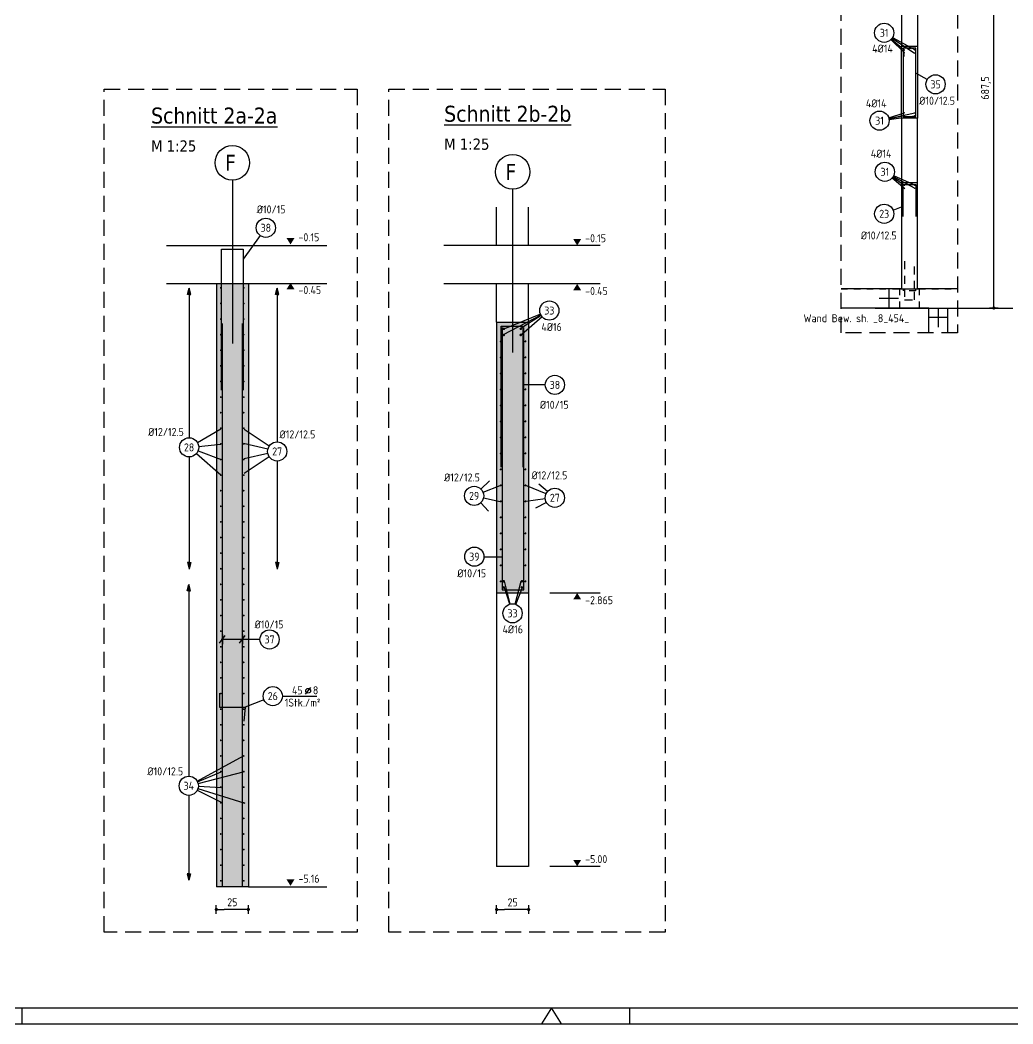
# Model space of a CAD drawing. Extents: x -36 to 85, y -7 to 53.
# Drawn here: x 21.42 to 36.94, y 0 to 15.68 of the extents above; entities that cross this region are included whole.
import ezdxf
from ezdxf.enums import TextEntityAlignment as Align

# ---------------------------------------------------------------- set-up
doc = ezdxf.new("R2010")
doc.units = 0
doc.header["$LTSCALE"] = 0.5
for name, pattern in [('AUSGEZOGEN', [1000.01, 1000, 0.01]), ('DASHED', [0.75, 0.5, -0.25]), ('DOT', [0.175, 0.05, -0.125]), ('HIDDEN', [0.375, 0.25, -0.125]), ('HIDDEN2', [0.187, 0.125, -0.062]), ('PUNKT', [0.175, 0.05, -0.125]), ('STRICHLINIE', [0.75, 0.5, -0.25])]:
    doc.linetypes.add(name, pattern=pattern)
for name, color, linetype in [('ACHSEN', 7, 'Continuous'), ('AFU', 7, 'Continuous'), ('BETON', 7, 'Continuous'), ('Brüstung 1.UG', 7, 'Continuous'), ('DETAIL', 7, 'Continuous'), ('DRUEBER', 7, 'Continuous'), ('grau_mittel', 7, 'Continuous'), ('HBT', 7, 'Continuous'), ('HILFE', 7, 'Continuous'), ('koten', 7, 'Continuous'), ('MASSE', 7, 'Continuous'), ('OBJEKT', 7, 'Continuous'), ('RAHMEN', 7, 'Continuous'), ('RND', 7, 'Continuous'), ('RND 1', 7, 'Continuous'), ('SFP_Achsen', 7, 'Continuous'), ('TEXT', 7, 'Continuous')]:
    doc.layers.add(name, color=color, linetype=linetype)
doc.styles.add('helv', font='tahoma.ttf')
doc.styles.add('txt', font='isocp.shx')
doc.linetypes.add('AFU_50K', pattern='A,0.15,["/",Standard,S=0.2,R=0,X=-0.01,Y=-0.1],0.07,["/",Standard,S=0.2,R=0,X=-0.01,Y=-0.1],0.15', length=0.37)
doc.linetypes.add('AFU_50M', pattern='A,0.45,["/",Standard,S=0.2,R=0,X=-0.01,Y=-0.1],0.07,["/",Standard,S=0.2,R=0,X=-0.01,Y=-0.1],0.45', length=0.97)
doc.dimstyles.new('DOT_I', dxfattribs={"dimscale": 0.5, "dimtxt": 0.25, "dimasz": 0.25, "dimexe": 0.1, "dimexo": 0.3, "dimgap": 0.1, "dimtad": 1, "dimdec": 3, "dimzin": 3, "dimtxsty": 'txt', "dimblk": 'DOT', "dimblk1": 'DOT', "dimblk2": 'DOT', "dimsah": 1, "dimcen": 0.1, "dimse1": 1, "dimse2": 1, "dimazin": 0, "dimtfac": 1, "dimtdec": 4, "dimtix": 1, "dimtmove": 2, "dimatfit": 3, "dimfxl": 0, "dimtvp": 1, "dimtolj": 1, "dimtzin": 0, "dimarcsym": 0})

# ---------------------------------------------------------------- blocks, each defined once
blk = doc.blocks.new('DINA0')
at = {"color": 7, "linetype": 'Continuous'}
for p, q in [((59.45, 0.5), (59.14, 0)), ((59.76, 0), (59.45, 0.5))]:
    blk.add_line(p, q, dxfattribs=at)
at = {"layer": 'RAHMEN', "color": 5}
blk.add_line((2, 0.5), (118.4, 0.5), dxfattribs=at)
at = {"layer": 'RAHMEN', "color": 7}
for p, q in [((42.9, 0.5), (42.9, 0)), ((61.9, 0), (61.9, 0.5))]:
    blk.add_line(p, q, dxfattribs=at)
at = {"layer": 'RAHMEN'}
blk.add_line((0, 0), (118.9, 0), dxfattribs=at)
blk = doc.blocks.new('DOT')
at = {"layer": 'MASSE', "color": 7, "linetype": 'Continuous'}
for p, q in [((0, 0), (-1, 0)), ((0, 0.54), (0, -0.54))]:
    blk.add_line(p, q, dxfattribs=at)
at = {"layer": 'MASSE', "color": 7, "linetype": 'Continuous', "const_width": 0.2}
blk.add_lwpolyline([(-0.1, 0, 1), (0.1, 0, 1)], format="xyb", close=True, dxfattribs=at)
blk = doc.blocks.new('*D35')
at = {"layer": 'Defpoints', "color": 0, "linetype": 'AUSGEZOGEN', "transparency": 16777216}
for p in [(36.637, 18.059), (36.637, 18.059), (36.637, 11.184)]:
    blk.add_point(p, dxfattribs=at)
at = {"layer": 'MASSE', "color": 0, "linetype": 'AUSGEZOGEN', "lineweight": -2, "transparency": 16777216}
blk.add_line((36.637, 11.309), (36.637, 17.934), dxfattribs=at)
at = {"layer": 'MASSE', "color": 0, "linetype": 'AUSGEZOGEN', "lineweight": -2, "transparency": 16777216, "xscale": 0.125, "yscale": 0.125, "zscale": 0.125}
for p, rotation in [((36.637, 18.059), 90), ((36.637, 11.184), 270)]:
    blk.add_blockref('DOT', p, dxfattribs=dict(at, rotation=rotation))
at = {"layer": 'MASSE', "color": 0, "linetype": 'AUSGEZOGEN', "transparency": 16777216, "insert": (36.515, 14.622), "char_height": 0.125, "attachment_point": 5, "rotation": 90, "style": 'txt'}
blk.add_mtext('\\A1;687,5', dxfattribs=at)
blk = doc.blocks.new('okrd_u')
at = {"layer": 'koten', "color": 7, "linetype": 'Continuous'}
blk.add_solid([(-0.125, -0.202), (0.125, -0.202), (0, 0)], dxfattribs=at)
at = {"layer": 'koten', "style": 'txt'}
blk.add_attdef('OKRD', (0.25, -0.35), '', height=0.25, dxfattribs=at)
blk = doc.blocks.new('okrd_o')
at = {"layer": 'koten', "color": 7, "linetype": 'Continuous'}
blk.add_solid([(-0.125, 0.202), (0.125, 0.202), (0, 0)], dxfattribs=at)
at = {"layer": 'koten', "style": 'txt'}
blk.add_attdef('OKRD', (0.25, 0.1), '', height=0.25, dxfattribs=at)
blk = doc.blocks.new('Pfeillinie')
at = {"layer": 'TEXT', "linetype": 'Continuous'}
blk.add_hatch(color=7, dxfattribs=at).paths.add_polyline_path([(0, 0), (-0.8, 0.2), (-0.8, 0), (-0.8, -0.2)])
at = {"layer": 'TEXT', "color": 7, "linetype": 'Continuous'}
for p, q in [((-0.8, 0), (-0.8, 0.2)), ((-0.8, 0.2), (0, 0)), ((-0.8, 0), (-0.8, -0.2)), ((-0.8, -0.2), (0, 0))]:
    blk.add_line(p, q, dxfattribs=at)
blk = doc.blocks.new('RND_LEI')
at = {"layer": 'RND', "color": 7, "linetype": 'Continuous'}
blk.add_line((1.022, 0.066), (1.19, 0.27), dxfattribs=at)
for centre, radius in [((0, 0), 0.3), ((1.106, 0.168), 0.075)]:
    blk.add_circle(centre, radius, dxfattribs=at)
at = {"layer": 'RND', "color": 7, "linetype": 'Continuous', "style": 'txt'}
blk.add_attdef('POSL', text='', height=0.25, dxfattribs=at).set_placement((0, 0), align=Align.MIDDLE)
blk.add_attdef('ANZ', text='', height=0.25, dxfattribs=at).set_placement((0.931, 0.057), align=Align.RIGHT)
for tag, p in [('DUM', (1.253, 0.057)), ('ABSTD', (1.674, 0.057)), ('POSTXT', (0.374, -0.327))]:
    blk.add_attdef(tag, p, '', height=0.25, dxfattribs=at)
blk = doc.blocks.new('RND_HIN')
at = {"layer": 'RND', "color": 7, "linetype": 'Continuous'}
blk.add_circle((0, 0), 0.3, dxfattribs=at)
at = {"layer": 'RND', "color": 7, "linetype": 'Continuous', "style": 'txt'}
blk.add_attdef('POSI', text='', height=0.25, dxfattribs=at).set_placement((0, 0), align=Align.MIDDLE)
blk = doc.blocks.new('lei_gre')
at = {"layer": 'RND', "color": 7, "linetype": 'Continuous'}
for p, q in [((-0.09, -0.12), (0.09, 0.12)), ((0, 0.15), (0, -0.15))]:
    blk.add_line(p, q, dxfattribs=at)
blk = doc.blocks.new('*D48')
at = {"layer": 'Defpoints', "color": 0, "linetype": 'AUSGEZOGEN', "transparency": 16777216}
for p in [(24.488, 1.788), (24.488, 1.788), (24.988, 1.788)]:
    blk.add_point(p, dxfattribs=at)
at = {"layer": 'MASSE', "color": 0, "linetype": 'AUSGEZOGEN', "lineweight": -2, "transparency": 16777216}
blk.add_line((24.863, 1.788), (24.613, 1.788), dxfattribs=at)
at = {"layer": 'MASSE', "color": 0, "linetype": 'AUSGEZOGEN', "lineweight": -2, "transparency": 16777216, "xscale": 0.125, "yscale": 0.125, "zscale": 0.125, "rotation": 180}
blk.add_blockref('DOT', (24.488, 1.788), dxfattribs=at)
at = {"layer": 'MASSE', "color": 0, "linetype": 'AUSGEZOGEN', "lineweight": -2, "transparency": 16777216, "xscale": 0.125, "yscale": 0.125, "zscale": 0.125}
blk.add_blockref('DOT', (24.988, 1.788), dxfattribs=at)
at = {"layer": 'MASSE', "color": 0, "linetype": 'AUSGEZOGEN', "transparency": 16777216, "insert": (24.738, 1.901), "char_height": 0.125, "attachment_point": 5, "style": 'txt'}
blk.add_mtext('\\A1;25', dxfattribs=at)
blk = doc.blocks.new('*D52')
at = {"layer": 'Defpoints', "color": 0, "linetype": 'AUSGEZOGEN', "transparency": 16777216}
for p in [(28.868, 1.787), (28.868, 1.787), (29.368, 1.787)]:
    blk.add_point(p, dxfattribs=at)
at = {"layer": 'MASSE', "color": 0, "linetype": 'AUSGEZOGEN', "lineweight": -2, "transparency": 16777216}
blk.add_line((29.243, 1.787), (28.993, 1.787), dxfattribs=at)
at = {"layer": 'MASSE', "color": 0, "linetype": 'AUSGEZOGEN', "lineweight": -2, "transparency": 16777216, "xscale": 0.125, "yscale": 0.125, "zscale": 0.125, "rotation": 180}
blk.add_blockref('DOT', (28.868, 1.787), dxfattribs=at)
at = {"layer": 'MASSE', "color": 0, "linetype": 'AUSGEZOGEN', "lineweight": -2, "transparency": 16777216, "xscale": 0.125, "yscale": 0.125, "zscale": 0.125}
blk.add_blockref('DOT', (29.368, 1.787), dxfattribs=at)
at = {"layer": 'MASSE', "color": 0, "linetype": 'AUSGEZOGEN', "transparency": 16777216, "insert": (29.118, 1.899), "char_height": 0.125, "attachment_point": 5, "style": 'txt'}
blk.add_mtext('\\A1;25', dxfattribs=at)

msp = doc.modelspace()

# ---------------------------------------------------------------- hatches: boundary and pattern name
at = {"layer": 'grau_mittel'}
for points in [[(24.9884, 11.5617), (24.4884, 11.5617), (24.4884, 2.1417), (24.9884, 2.1417)], [(29.3683, 10.9617), (28.8683, 10.9617), (28.8683, 6.7317), (29.3683, 6.7317)]]:
    msp.add_hatch(color=61, dxfattribs=at).paths.add_polyline_path(points)

# ---------------------------------------------------------------- linework, layer by layer
at = {"layer": 'ACHSEN', "color": 140, "linetype": 'AUSGEZOGEN'}
for p, q in [((24.7384, 13.182), (24.7384, 10.6286)), ((29.1183, 13.0405), (29.1183, 10.4871)), ((34.7849, 11.1842), (36.9351, 11.1842))]:
    msp.add_line(p, q, dxfattribs=at)
at = {"layer": 'AFU', "color": 8, "linetype": 'AFU_50K'}
for p, q in [((24.9884, 11.5617), (24.4884, 11.5617)), ((35.1947, 11.4842), (35.4447, 11.4842)), ((29.3683, 2.4617), (28.8683, 2.4617)), ((24.9884, 2.1417), (24.4884, 2.1417))]:
    msp.add_line(p, q, dxfattribs=at)
at = {"layer": 'AFU', "color": 8, "linetype": 'AFU_50M'}
for p, q in [((34.9947, 11.4842), (34.9947, 11.1842)), ((35.9197, 11.0342), (35.6197, 11.0342))]:
    msp.add_line(p, q, dxfattribs=at)
at = {"layer": 'AFU', "color": 1, "linetype": 'AUSGEZOGEN'}
for p, q in [((35.1447, 11.3342), (34.8447, 11.3342)), ((35.7697, 10.8842), (35.7697, 11.1842))]:
    msp.add_line(p, q, dxfattribs=at)
at = {"layer": 'BETON', "color": 6, "linetype": 'AUSGEZOGEN', "lineweight": -2}
for p, q in [((35.1947, 15.2742), (35.4447, 15.2742)), ((35.1947, 14.1492), (35.1947, 15.2742)), ((35.4447, 15.2742), (35.4447, 14.1492)), ((35.4447, 14.1492), (35.1947, 14.1492)), ((35.4447, 13.1392), (35.1947, 13.1392)), ((35.1947, 13.1392), (35.1947, 11.4842)), ((35.4447, 11.4842), (35.4447, 13.1392)), ((35.1947, 11.4842), (34.2515, 11.4842)), ((36.0704, 11.4842), (35.4447, 11.4842)), ((35.6197, 11.1842), (34.2515, 11.1842)), ((35.6197, 10.7973), (35.6197, 11.1842)), ((35.9197, 10.7973), (35.9197, 11.1842)), ((35.9197, 11.1842), (36.0704, 11.1842))]:
    msp.add_line(p, q, dxfattribs=at)
at = {"layer": 'BETON', "color": 6, "linetype": 'AUSGEZOGEN'}
for p, q in [((23.7107, 12.1617), (26.2143, 12.1617)), ((30.4871, 12.1617), (28.0414, 12.1617)), ((24.4884, 11.5617), (23.7107, 11.5617)), ((24.4884, 11.5617), (24.4884, 2.1417)), ((24.9884, 11.5617), (24.9884, 2.1417)), ((26.2143, 11.5617), (24.9884, 11.5617)), ((30.4871, 11.5617), (28.0414, 11.5617)), ((28.8683, 10.9617), (29.3683, 10.9617)), ((28.8683, 10.9617), (28.8683, 6.7317)), ((29.3683, 10.9617), (29.3683, 6.7317)), ((29.3683, 6.7317), (28.8683, 6.7317))]:
    msp.add_line(p, q, dxfattribs=at)
at = {"layer": 'Brüstung 1.UG', "color": 102, "linetype": 'DOT'}
for p, q in [((34.2515, 11.4842), (35.1697, 11.4842)), ((35.4697, 11.4842), (36.0704, 11.4842)), ((35.1697, 11.1842), (34.2515, 11.1842)), ((35.4697, 11.1842), (36.0704, 11.1842))]:
    msp.add_line(p, q, dxfattribs=at)
at = {"layer": 'DETAIL', "color": 102, "linetype": 'STRICHLINIE'}
for points in [[(22.7341, 1.436), (22.7341, 14.6046), (26.6883, 14.6046), (26.6883, 1.436)], [(27.1849, 1.436), (27.1849, 14.6046), (31.5026, 14.6046), (31.5026, 1.436)]]:
    msp.add_lwpolyline(points, close=True, dxfattribs=at)
at = {"layer": 'DRUEBER', "color": 7, "linetype": 'PUNKT', "lineweight": -2}
msp.add_lwpolyline([(35.1697, 11.4842), (35.4697, 11.4842), (35.4697, 11.1842), (35.1697, 11.1842)], close=True, dxfattribs=at)
at = {"layer": 'HBT', "color": 102, "linetype": 'HIDDEN2'}
msp.add_lwpolyline([(35.2267, 11.4842), (35.4127, 11.4842), (35.4127, 11.4542), (35.2267, 11.4542)], close=True, dxfattribs=at)
at = {"layer": 'HILFE', "color": 102, "linetype": 'DASHED'}
for p, q in [((36.0704, 22.9257), (36.0704, 10.7973)), ((34.2515, 10.7973), (34.2515, 17.1979)), ((36.0704, 10.7973), (34.2515, 10.7973))]:
    msp.add_line(p, q, dxfattribs=at)
at = {"layer": 'HILFE', "color": 102, "linetype": 'AUSGEZOGEN'}
for p, q in [((30.4871, 6.7317), (29.6993, 6.7317)), ((30.4871, 2.4617), (29.6993, 2.4617)), ((24.9884, 2.1417), (26.2143, 2.1417))]:
    msp.add_line(p, q, dxfattribs=at)
at = {"layer": 'OBJEKT', "color": 7, "linetype": 'AUSGEZOGEN'}
for p, q in [((35.1947, 16.2842), (35.1947, 15.2742)), ((35.4447, 16.2842), (35.4447, 15.2742)), ((35.1947, 14.1492), (35.1947, 13.1392)), ((35.4447, 13.1392), (35.4447, 14.1492)), ((28.8683, 12.1617), (28.8683, 12.7617)), ((29.3683, 12.1617), (29.3683, 12.7617)), ((28.8683, 10.9617), (28.8683, 11.5617)), ((29.3683, 10.9617), (29.3683, 11.5617)), ((28.8683, 6.7317), (28.8683, 2.4617)), ((29.3683, 6.7317), (29.3683, 2.4617))]:
    msp.add_line(p, q, dxfattribs=at)
at = {"layer": 'RND', "color": 102, "linetype": 'AUSGEZOGEN'}
for p, q in [((35.03, 15.378), (35.242, 15.1684)), ((35.0376, 15.3863), (35.2376, 15.216)), ((35.0481, 15.4002), (35.3966, 15.1675)), ((35.0548, 15.4111), (35.4054, 15.2178)), ((35.5964, 14.753), (35.4197, 14.8537)), ((34.994, 14.1565), (35.2363, 14.2333)), ((34.9974, 14.1439), (35.4047, 14.2347)), ((34.9979, 14.1414), (35.2434, 14.1919)), ((34.9996, 14.1314), (35.4033, 14.1862)), ((35.0482, 13.2158), (35.2445, 13.0497)), ((35.0575, 13.2281), (35.2387, 13.1044)), ((35.0652, 13.2406), (35.4029, 13.0554)), ((35.0709, 13.2522), (35.4058, 13.1044)), ((35.063, 12.7128), (35.2197, 12.7764)), ((25.1738, 12.3165), (24.9084, 11.9484)), ((29.5584, 11.0748), (28.97, 10.7632)), ((29.552, 11.0884), (28.99, 10.8595)), ((29.5638, 11.0654), (29.2348, 10.8595)), ((29.5781, 11.0462), (29.2548, 10.7632)), ((29.6286, 9.9837), (29.2783, 9.9837)), ((24.1921, 9.0831), (24.5592, 9.2984)), ((25.3143, 9.027), (24.9248, 9.2857)), ((24.2029, 8.9539), (24.5636, 8.8167)), ((24.2119, 9.0231), (24.557, 9.0598)), ((25.2933, 8.9784), (24.9143, 9.0677)), ((24.176, 8.9089), (24.557, 8.5781)), ((25.2929, 8.9114), (24.9213, 8.8286)), ((25.3143, 8.8611), (24.9213, 8.6001)), ((28.623, 8.3549), (28.7554, 8.4851)), ((28.6553, 8.3054), (28.9244, 8.413)), ((29.6395, 8.2788), (29.3252, 8.413)), ((29.6627, 8.3166), (29.528, 8.4302)), ((28.6627, 8.2186), (28.9244, 8.163)), ((29.6286, 8.2012), (29.3252, 8.163)), ((28.6185, 8.1402), (28.7397, 8.0105)), ((29.6457, 8.1481), (29.4773, 8.0563)), ((28.6701, 7.2996), (28.9529, 7.2996)), ((29.0797, 6.5603), (28.99, 6.9154)), ((29.1558, 6.5596), (29.2526, 6.9154)), ((29.0716, 6.5581), (28.99, 6.8192)), ((29.1704, 6.5548), (29.2726, 6.8192)), ((25.1697, 6.007), (24.5655, 6.007)), ((25.2312, 5.0655), (24.9372, 4.949)), ((24.1889, 3.7929), (24.9116, 4.1888)), ((24.1952, 3.78), (24.5658, 3.9391)), ((24.2028, 3.7577), (24.9272, 3.9413)), ((24.1908, 3.6523), (24.5613, 3.4619)), ((24.2005, 3.6759), (24.9316, 3.4463)), ((24.2072, 3.7128), (24.5613, 3.6938))]:
    msp.add_line(p, q, dxfattribs=at)
at = {"layer": 'RND', "color": 7, "linetype": 'AUSGEZOGEN'}
msp.add_line((25.5206, 5.1207), (26.0606, 5.1207), dxfattribs=at)
for points, const_width in [([(35.2413, 15.2096, 1), (35.2413, 15.2196, 1)], 0.01), ([(35.4005, 15.2096, 1), (35.4005, 15.2196, 1)], 0.01), ([(35.2413, 15.1647, 1), (35.2413, 15.1747, 1)], 0.01), ([(35.4005, 15.1647, 1), (35.4005, 15.1747, 1)], 0.01), ([(35.2413, 14.229, 1), (35.2413, 14.239, 1)], 0.01), ([(35.2413, 14.1841, 1), (35.2413, 14.1941, 1)], 0.01), ([(35.4005, 14.229, 1), (35.4005, 14.239, 1)], 0.01), ([(35.4005, 14.1841, 1), (35.4005, 14.1941, 1)], 0.01), ([(35.2413, 13.0936, 1), (35.2413, 13.1036, 1)], 0.01), ([(35.2413, 13.0487, 1), (35.2413, 13.0587, 1)], 0.01), ([(35.4005, 13.0936, 1), (35.4005, 13.1036, 1)], 0.01), ([(35.4005, 13.0487, 1), (35.4005, 13.0587, 1)], 0.01), ([(24.55, 11.4996, 1), (24.564, 11.4996, 1)], 0.014), ([(24.9093, 11.4996, 1), (24.9233, 11.4996, 1)], 0.014), ([(24.55, 11.2558, 1), (24.564, 11.2558, 1)], 0.014), ([(24.9093, 11.2558, 1), (24.9233, 11.2558, 1)], 0.014), ([(24.55, 11.012, 1), (24.564, 11.012, 1)], 0.014), ([(24.9093, 11.012, 1), (24.9233, 11.012, 1)], 0.014), ([(28.97, 10.8595, 1), (28.99, 10.8595, 1)], 0.02), ([(29.2348, 10.8595, 1), (29.2548, 10.8595, 1)], 0.02), ([(24.55, 10.7683, 1), (24.564, 10.7683, 1)], 0.014), ([(24.9093, 10.7683, 1), (24.9233, 10.7683, 1)], 0.014), ([(28.9244, 10.663, 1), (28.9404, 10.663, 1)], 0.016), ([(28.97, 10.7632, 1), (28.99, 10.7632, 1)], 0.02), ([(29.2348, 10.7632, 1), (29.2548, 10.7632, 1)], 0.02), ([(29.3092, 10.663, 1), (29.3252, 10.663, 1)], 0.016), ([(24.55, 10.5245, 1), (24.564, 10.5245, 1)], 0.014), ([(24.9093, 10.5245, 1), (24.9233, 10.5245, 1)], 0.014), ([(28.9244, 10.413, 1), (28.9404, 10.413, 1)], 0.016), ([(29.3092, 10.413, 1), (29.3252, 10.413, 1)], 0.016), ([(24.55, 10.2807, 1), (24.564, 10.2807, 1)], 0.014), ([(24.9093, 10.2807, 1), (24.9233, 10.2807, 1)], 0.014), ([(24.55, 10.0369, 1), (24.564, 10.0369, 1)], 0.014), ([(24.9093, 10.0369, 1), (24.9233, 10.0369, 1)], 0.014), ([(28.9244, 10.163, 1), (28.9404, 10.163, 1)], 0.016), ([(29.3092, 10.163, 1), (29.3252, 10.163, 1)], 0.016), ([(28.9244, 9.913, 1), (28.9404, 9.913, 1)], 0.016), ([(29.3092, 9.913, 1), (29.3252, 9.913, 1)], 0.016), ([(24.55, 9.7931, 1), (24.564, 9.7931, 1)], 0.014), ([(24.9093, 9.7931, 1), (24.9233, 9.7931, 1)], 0.014), ([(28.9244, 9.663, 1), (28.9404, 9.663, 1)], 0.016), ([(29.3092, 9.663, 1), (29.3252, 9.663, 1)], 0.016), ([(24.55, 9.5494, 1), (24.564, 9.5494, 1)], 0.014), ([(24.9093, 9.5494, 1), (24.9233, 9.5494, 1)], 0.014), ([(28.9244, 9.413, 1), (28.9404, 9.413, 1)], 0.016), ([(29.3092, 9.413, 1), (29.3252, 9.413, 1)], 0.016), ([(24.55, 9.3056, 1), (24.564, 9.3056, 1)], 0.014), ([(24.9093, 9.3056, 1), (24.9233, 9.3056, 1)], 0.014), ([(28.9244, 9.163, 1), (28.9404, 9.163, 1)], 0.016), ([(29.3092, 9.163, 1), (29.3252, 9.163, 1)], 0.016), ([(24.55, 9.0618, 1), (24.564, 9.0618, 1)], 0.014), ([(24.9093, 9.0618, 1), (24.9233, 9.0618, 1)], 0.014), ([(24.55, 8.818, 1), (24.564, 8.818, 1)], 0.014), ([(24.9093, 8.818, 1), (24.9233, 8.818, 1)], 0.014), ([(28.9244, 8.913, 1), (28.9404, 8.913, 1)], 0.016), ([(29.3092, 8.913, 1), (29.3252, 8.913, 1)], 0.016), ([(28.9244, 8.663, 1), (28.9404, 8.663, 1)], 0.016), ([(29.3092, 8.663, 1), (29.3252, 8.663, 1)], 0.016), ([(24.55, 8.5742, 1), (24.564, 8.5742, 1)], 0.014), ([(24.9093, 8.5742, 1), (24.9233, 8.5742, 1)], 0.014), ([(24.55, 8.3304, 1), (24.564, 8.3304, 1)], 0.014), ([(24.9093, 8.3304, 1), (24.9233, 8.3304, 1)], 0.014), ([(28.9244, 8.413, 1), (28.9404, 8.413, 1)], 0.016), ([(29.3092, 8.413, 1), (29.3252, 8.413, 1)], 0.016), ([(28.9244, 8.163, 1), (28.9404, 8.163, 1)], 0.016), ([(29.3092, 8.163, 1), (29.3252, 8.163, 1)], 0.016), ([(24.55, 8.0867, 1), (24.564, 8.0867, 1)], 0.014), ([(24.9093, 8.0867, 1), (24.9233, 8.0867, 1)], 0.014), ([(24.55, 7.8429, 1), (24.564, 7.8429, 1)], 0.014), ([(24.9093, 7.8429, 1), (24.9233, 7.8429, 1)], 0.014), ([(28.9244, 7.913, 1), (28.9404, 7.913, 1)], 0.016), ([(29.3092, 7.913, 1), (29.3252, 7.913, 1)], 0.016), ([(24.55, 7.5991, 1), (24.564, 7.5991, 1)], 0.014), ([(24.9093, 7.5991, 1), (24.9233, 7.5991, 1)], 0.014), ([(28.9244, 7.663, 1), (28.9404, 7.663, 1)], 0.016), ([(29.3092, 7.663, 1), (29.3252, 7.663, 1)], 0.016), ([(28.9244, 7.413, 1), (28.9404, 7.413, 1)], 0.016), ([(29.3092, 7.413, 1), (29.3252, 7.413, 1)], 0.016), ([(24.55, 7.3553, 1), (24.564, 7.3553, 1)], 0.014), ([(24.9093, 7.3553, 1), (24.9233, 7.3553, 1)], 0.014), ([(24.55, 7.1115, 1), (24.564, 7.1115, 1)], 0.014), ([(24.9093, 7.1115, 1), (24.9233, 7.1115, 1)], 0.014), ([(28.9244, 7.163, 1), (28.9404, 7.163, 1)], 0.016), ([(29.3092, 7.163, 1), (29.3252, 7.163, 1)], 0.016), ([(28.9244, 6.913, 1), (28.9404, 6.913, 1)], 0.016), ([(28.97, 6.9154, 1), (28.99, 6.9154, 1)], 0.02), ([(29.2526, 6.9154, 1), (29.2726, 6.9154, 1)], 0.02), ([(29.3092, 6.913, 1), (29.3252, 6.913, 1)], 0.016), ([(24.55, 6.8678, 1), (24.564, 6.8678, 1)], 0.014), ([(24.9093, 6.8678, 1), (24.9233, 6.8678, 1)], 0.014), ([(28.97, 6.8192, 1), (28.99, 6.8192, 1)], 0.02), ([(29.2526, 6.8192, 1), (29.2726, 6.8192, 1)], 0.02), ([(24.55, 6.624, 1), (24.564, 6.624, 1)], 0.014), ([(24.9093, 6.624, 1), (24.9233, 6.624, 1)], 0.014), ([(24.55, 6.3802, 1), (24.564, 6.3802, 1)], 0.014), ([(24.9093, 6.3802, 1), (24.9233, 6.3802, 1)], 0.014), ([(24.55, 6.1364, 1), (24.564, 6.1364, 1)], 0.014), ([(24.9093, 6.1364, 1), (24.9233, 6.1364, 1)], 0.014), ([(24.55, 5.8926, 1), (24.564, 5.8926, 1)], 0.014), ([(24.9093, 5.8926, 1), (24.9233, 5.8926, 1)], 0.014), ([(24.55, 5.6489, 1), (24.564, 5.6489, 1)], 0.014), ([(24.9093, 5.6489, 1), (24.9233, 5.6489, 1)], 0.014), ([(24.55, 5.4051, 1), (24.564, 5.4051, 1)], 0.014), ([(24.9093, 5.4051, 1), (24.9233, 5.4051, 1)], 0.014), ([(24.55, 5.1613, 1), (24.564, 5.1613, 1)], 0.014), ([(24.9093, 5.1613, 1), (24.9233, 5.1613, 1)], 0.014), ([(24.55, 4.9175, 1), (24.564, 4.9175, 1)], 0.014), ([(24.9093, 4.9175, 1), (24.9233, 4.9175, 1)], 0.014), ([(24.55, 4.6737, 1), (24.564, 4.6737, 1)], 0.014), ([(24.9093, 4.6737, 1), (24.9233, 4.6737, 1)], 0.014), ([(24.55, 4.43, 1), (24.564, 4.43, 1)], 0.014), ([(24.9093, 4.43, 1), (24.9233, 4.43, 1)], 0.014), ([(24.55, 4.1862, 1), (24.564, 4.1862, 1)], 0.014), ([(24.9093, 4.1862, 1), (24.9233, 4.1862, 1)], 0.014), ([(24.55, 3.9424, 1), (24.564, 3.9424, 1)], 0.014), ([(24.9093, 3.9424, 1), (24.9233, 3.9424, 1)], 0.014), ([(24.55, 3.6986, 1), (24.564, 3.6986, 1)], 0.014), ([(24.9093, 3.6986, 1), (24.9233, 3.6986, 1)], 0.014), ([(24.55, 3.4548, 1), (24.564, 3.4548, 1)], 0.014), ([(24.9093, 3.4548, 1), (24.9233, 3.4548, 1)], 0.014), ([(24.55, 3.2111, 1), (24.564, 3.2111, 1)], 0.014), ([(24.9093, 3.2111, 1), (24.9233, 3.2111, 1)], 0.014), ([(24.55, 2.9673, 1), (24.564, 2.9673, 1)], 0.014), ([(24.9093, 2.9673, 1), (24.9233, 2.9673, 1)], 0.014), ([(24.55, 2.7235, 1), (24.564, 2.7235, 1)], 0.014), ([(24.9093, 2.7235, 1), (24.9233, 2.7235, 1)], 0.014), ([(24.55, 2.4797, 1), (24.564, 2.4797, 1)], 0.014), ([(24.9093, 2.4797, 1), (24.9233, 2.4797, 1)], 0.014), ([(24.55, 2.2359, 1), (24.564, 2.2359, 1)], 0.014), ([(24.9093, 2.2359, 1), (24.9233, 2.2359, 1)], 0.014)]:
    msp.add_lwpolyline(points, format="xyb", close=True, dxfattribs=dict(at, const_width=const_width))
at = {"layer": 'RND', "color": 1, "linetype": 'AUSGEZOGEN'}
for points in [[(35.2197, 12.6142), (35.2197, 13.1142), (35.4197, 13.1142), (35.4197, 12.6142)], [(24.5684, 9.9028), (24.5684, 12.1028), (24.9084, 12.1028), (24.9084, 9.9028)], [(24.5823, 2.1417), (24.5823, 10.9417)], [(24.8945, 2.1417), (24.8945, 10.9417)], [(28.9383, 8.7004), (28.9383, 10.9004), (29.2783, 10.9004), (29.2783, 8.7004)], [(28.9529, 10.881), (28.9529, 6.781), (29.2929, 6.781), (29.2929, 10.881)]]:
    msp.add_lwpolyline(points, dxfattribs=at)
at = {"layer": 'RND', "color": 7, "linetype": 'HIDDEN'}
msp.add_lwpolyline([(35.2427, 11.9142), (35.2427, 11.4842), (35.2427, 11.3142), (35.3967, 11.3142), (35.3967, 11.4842), (35.3967, 11.9142)], dxfattribs=at)
at = {"layer": 'RND', "color": 102, "linetype": 'AUSGEZOGEN'}
for points in [[(24.0627, 11.4966), (24.0627, 9.1572)], [(25.4393, 11.4966), (25.4393, 9.094)], [(24.0627, 8.8572), (24.0627, 7.1068)], [(25.4393, 8.794), (25.4393, 7.1068)], [(24.0574, 6.8657), (24.0574, 3.8708)], [(24.0574, 3.5708), (24.0574, 2.2443)]]:
    msp.add_lwpolyline(points, dxfattribs=at)
at = {"layer": 'RND 1', "color": 1, "linetype": 'AUSGEZOGEN'}
for points in [[(35.3492, 15.2329), (35.2197, 15.2442), (35.2197, 14.1742), (35.4197, 14.1742), (35.4197, 15.2442), (35.2197, 15.2442), (35.231, 15.1147)], [(24.5372, 5.169), (24.5372, 4.949), (24.9372, 4.949), (24.918, 4.7298)]]:
    msp.add_lwpolyline(points, dxfattribs=at)
at = {"layer": 'SFP_Achsen', "color": 7, "linetype": 'AUSGEZOGEN'}
for centre in [(24.7384, 13.4524), (29.1183, 13.3109)]:
    msp.add_circle(centre, 0.2705, dxfattribs=at)

# ---------------------------------------------------------------- block references
at = {"xscale": 0.5, "yscale": 0.5, "zscale": 0.5}
msp.add_blockref('DINA0', (0, 0), dxfattribs=at)
at = {"layer": 'koten', "color": 7, "linetype": 'AUSGEZOGEN'}
ref = msp.add_blockref('okrd_o', (25.6473, 12.1771), dxfattribs=dict(at, xscale=0.5, yscale=0.5, zscale=0.5))
ref.add_attrib('OKRD', '-0.15', (25.7723, 12.2271), dxfattribs={"layer": '0', "color": 0, "linetype": 'ByBlock', "height": 0.125, "style": 'txt'})
at = {"layer": 'koten', "color": 7, "linetype": 'AUSGEZOGEN', "xscale": 0.5, "yscale": 0.5, "zscale": 0.5}
for name, p, values in [('okrd_o', (30.1267, 12.1617), {'OKRD': '-0.15'}), ('okrd_u', (30.1267, 11.5617), {'OKRD': '-0.45'})]:
    msp.add_blockref(name, p, dxfattribs=at).add_auto_attribs(values)
at = {"layer": 'koten', "color": 7, "linetype": 'AUSGEZOGEN'}
ref = msp.add_blockref('okrd_u', (25.6473, 11.5771), dxfattribs=dict(at, xscale=0.5, yscale=0.5, zscale=0.5))
ref.add_attrib('OKRD', '-0.45', (25.7723, 11.4021), dxfattribs={"layer": '0', "color": 0, "linetype": 'ByBlock', "height": 0.125, "style": 'txt'})
at = {"layer": 'koten', "color": 102, "linetype": 'AUSGEZOGEN', "xscale": 0.5, "yscale": 0.5, "zscale": 0.5}
msp.add_blockref('okrd_u', (30.1267, 6.7317), dxfattribs=at).add_auto_attribs({'OKRD': '-2.865'})
at = {"layer": 'koten', "color": 7, "linetype": 'AUSGEZOGEN'}
ref = msp.add_blockref('okrd_o', (30.1267, 2.4617), dxfattribs=dict(at, xscale=0.5, yscale=0.5, zscale=0.5))
ref.add_attrib('OKRD', '-5.00', (30.2517, 2.5117), dxfattribs={"layer": '0', "color": 0, "linetype": 'ByBlock', "height": 0.125, "style": 'txt'})
ref = msp.add_blockref('okrd_o', (25.6473, 2.1571), dxfattribs=dict(at, xscale=0.5, yscale=0.5, zscale=0.5))
ref.add_attrib('OKRD', '-5.16', (25.7723, 2.2071), dxfattribs={"layer": '0', "color": 0, "linetype": 'ByBlock', "height": 0.125, "style": 'txt'})
at = {"layer": 'RND', "color": 7, "linetype": 'AUSGEZOGEN', "xscale": 0.5, "yscale": 0.5, "zscale": 0.5}
for name, p, values in [('RND_HIN', (34.9234, 15.4835), {'POSI': '31'}), ('RND_HIN', (35.7267, 14.6788), {'POSI': '35'}), ('RND_HIN', (34.851, 14.1112), {'POSI': '31'}), ('RND_HIN', (34.9337, 13.3127), {'POSI': '31'}), ('RND_HIN', (34.924, 12.6564), {'POSI': '23'}), ('RND_HIN', (25.2615, 12.4382), {'POSI': '38'}), ('RND_HIN', (29.6909, 11.145), {'POSI': '33'}), ('RND_HIN', (29.7786, 9.9837), {'POSI': '38'}), ('RND_HIN', (24.0627, 9.0072), {'POSI': '28'}), ('RND_HIN', (25.4393, 8.944), {'POSI': '27'}), ('RND_HIN', (28.516, 8.2498), {'POSI': '29'}), ('RND_HIN', (29.7774, 8.2199), {'POSI': '27'}), ('RND_HIN', (28.5201, 7.2996), {'POSI': '39'}), ('RND_HIN', (29.1164, 6.4149), {'POSI': '33'}), ('RND_HIN', (25.3197, 6.007), {'POSI': '37'}), ('RND_LEI', (25.3706, 5.1207), {'POSL': '26', 'DUM': '8', 'ANZ': '45', 'POSTXT': '1Stk./m²'}), ('RND_HIN', (24.0574, 3.7208), {'POSI': '34'})]:
    msp.add_blockref(name, p, dxfattribs=at).add_auto_attribs(values)
at = {"layer": 'RND', "color": 102, "linetype": 'AUSGEZOGEN', "xscale": 0.125, "yscale": 0.125, "zscale": 0.125}
for p, rotation in [((24.0627, 11.4966), 90), ((25.4393, 11.4966), 90), ((24.0627, 7.1068), 270), ((25.4393, 7.1068), 270), ((24.0574, 6.8657), 90), ((24.0574, 2.2443), 270)]:
    msp.add_blockref('Pfeillinie', p, dxfattribs=dict(at, rotation=rotation))
at = {"layer": 'RND', "color": 7, "linetype": 'AUSGEZOGEN', "xscale": 0.5, "yscale": 0.5, "zscale": 0.5}
for p in [(24.5823, 6.007), (24.8945, 6.007)]:
    msp.add_blockref('lei_gre', p, dxfattribs=at)

# ---------------------------------------------------------------- texts
at = {"layer": 'SFP_Achsen', "color": 6, "linetype": 'AUSGEZOGEN', "style": 'helv'}
for p in [(24.6244, 13.3281), (29.0042, 13.1866)]:
    msp.add_text('F', height=0.25, dxfattribs=at).set_placement(p)
at = {"layer": 'TEXT', "color": 7, "linetype": 'AUSGEZOGEN', "style": 'txt'}
for s, p in [('4%%C14', (34.7367, 15.1752)), ('4%%C14', (34.6375, 14.3186)), ('%%C10/12.5', (35.4705, 14.3602)), ('4%%C14', (34.7139, 13.5324)), ('%%C10/15', (25.1199, 12.6624)), ('%%C10/12.5', (34.5595, 12.2553)), ('Wand Bew. sh. _8_454_', (33.6629, 10.9621)), ('4%%C16', (29.567, 10.8252)), ('%%C10/15', (29.544, 9.6095)), ('%%C12/12.5', (23.422, 9.1851)), ('%%C12/12.5', (25.4762, 9.1475)), ('%%C12/12.5', (29.4141, 8.5085)), ('%%C12/12.5', (28.0471, 8.4745)), ('%%C10/15', (28.2544, 6.977)), ('%%C10/15', (25.0876, 6.1784)), ('4%%C16', (28.9604, 6.1023)), ('%%C10/12.5', (23.4112, 3.8834))]:
    msp.add_text(s, height=0.125, dxfattribs=at).set_placement(p)
at = {"layer": 'TEXT', "color": 6, "linetype": 'AUSGEZOGEN', "style": 'helv'}
for s, p in [('%%uSchnitt 2a-2a', (23.4684, 14.0661)), ('%%uSchnitt 2b-2b', (28.0485, 14.0942))]:
    msp.add_text(s, height=0.25, dxfattribs=at).set_placement(p)
at = {"layer": 'TEXT', "color": 1, "linetype": 'AUSGEZOGEN', "style": 'helv'}
for p in [(23.4684, 13.6286), (28.0485, 13.6567)]:
    msp.add_text('M 1:25', height=0.175, dxfattribs=at).set_placement(p)

# ---------------------------------------------------------------- dimensions: what is measured, and where the dimension line sits
at = {"layer": 'MASSE', "color": 7, "linetype": 'AUSGEZOGEN'}
dim = msp.add_linear_dim(base=(36.6371, 18.0592), p1=(36.6371, 11.1842), p2=(36.6371, 18.0592), angle=90, dimstyle='DOT_I', override={"dimdec": 1, "dimlfac": 100}, dxfattribs=at)
dim.commit()
dim.dimension.update_dxf_attribs({"geometry": '*D35', "text_midpoint": (36.5152, 14.6217)})
for base, p1, p2, picture, middle in [((24.4884, 1.7882), (24.9884, 1.7882), (24.4884, 1.7882), '*D48', (24.7384, 1.9007)), ((28.8683, 1.7868), (29.3683, 1.7868), (28.8683, 1.7868), '*D52', (29.1183, 1.8994))]:
    dim = msp.add_linear_dim(base=base, p1=p1, p2=p2, dimstyle='DOT_I', override={"dimdec": 0, "dimlfac": 50}, dxfattribs=at)
    dim.commit()
    dim.dimension.update_dxf_attribs({"geometry": picture, "text_midpoint": middle})

doc.saveas('drawing.dxf')
